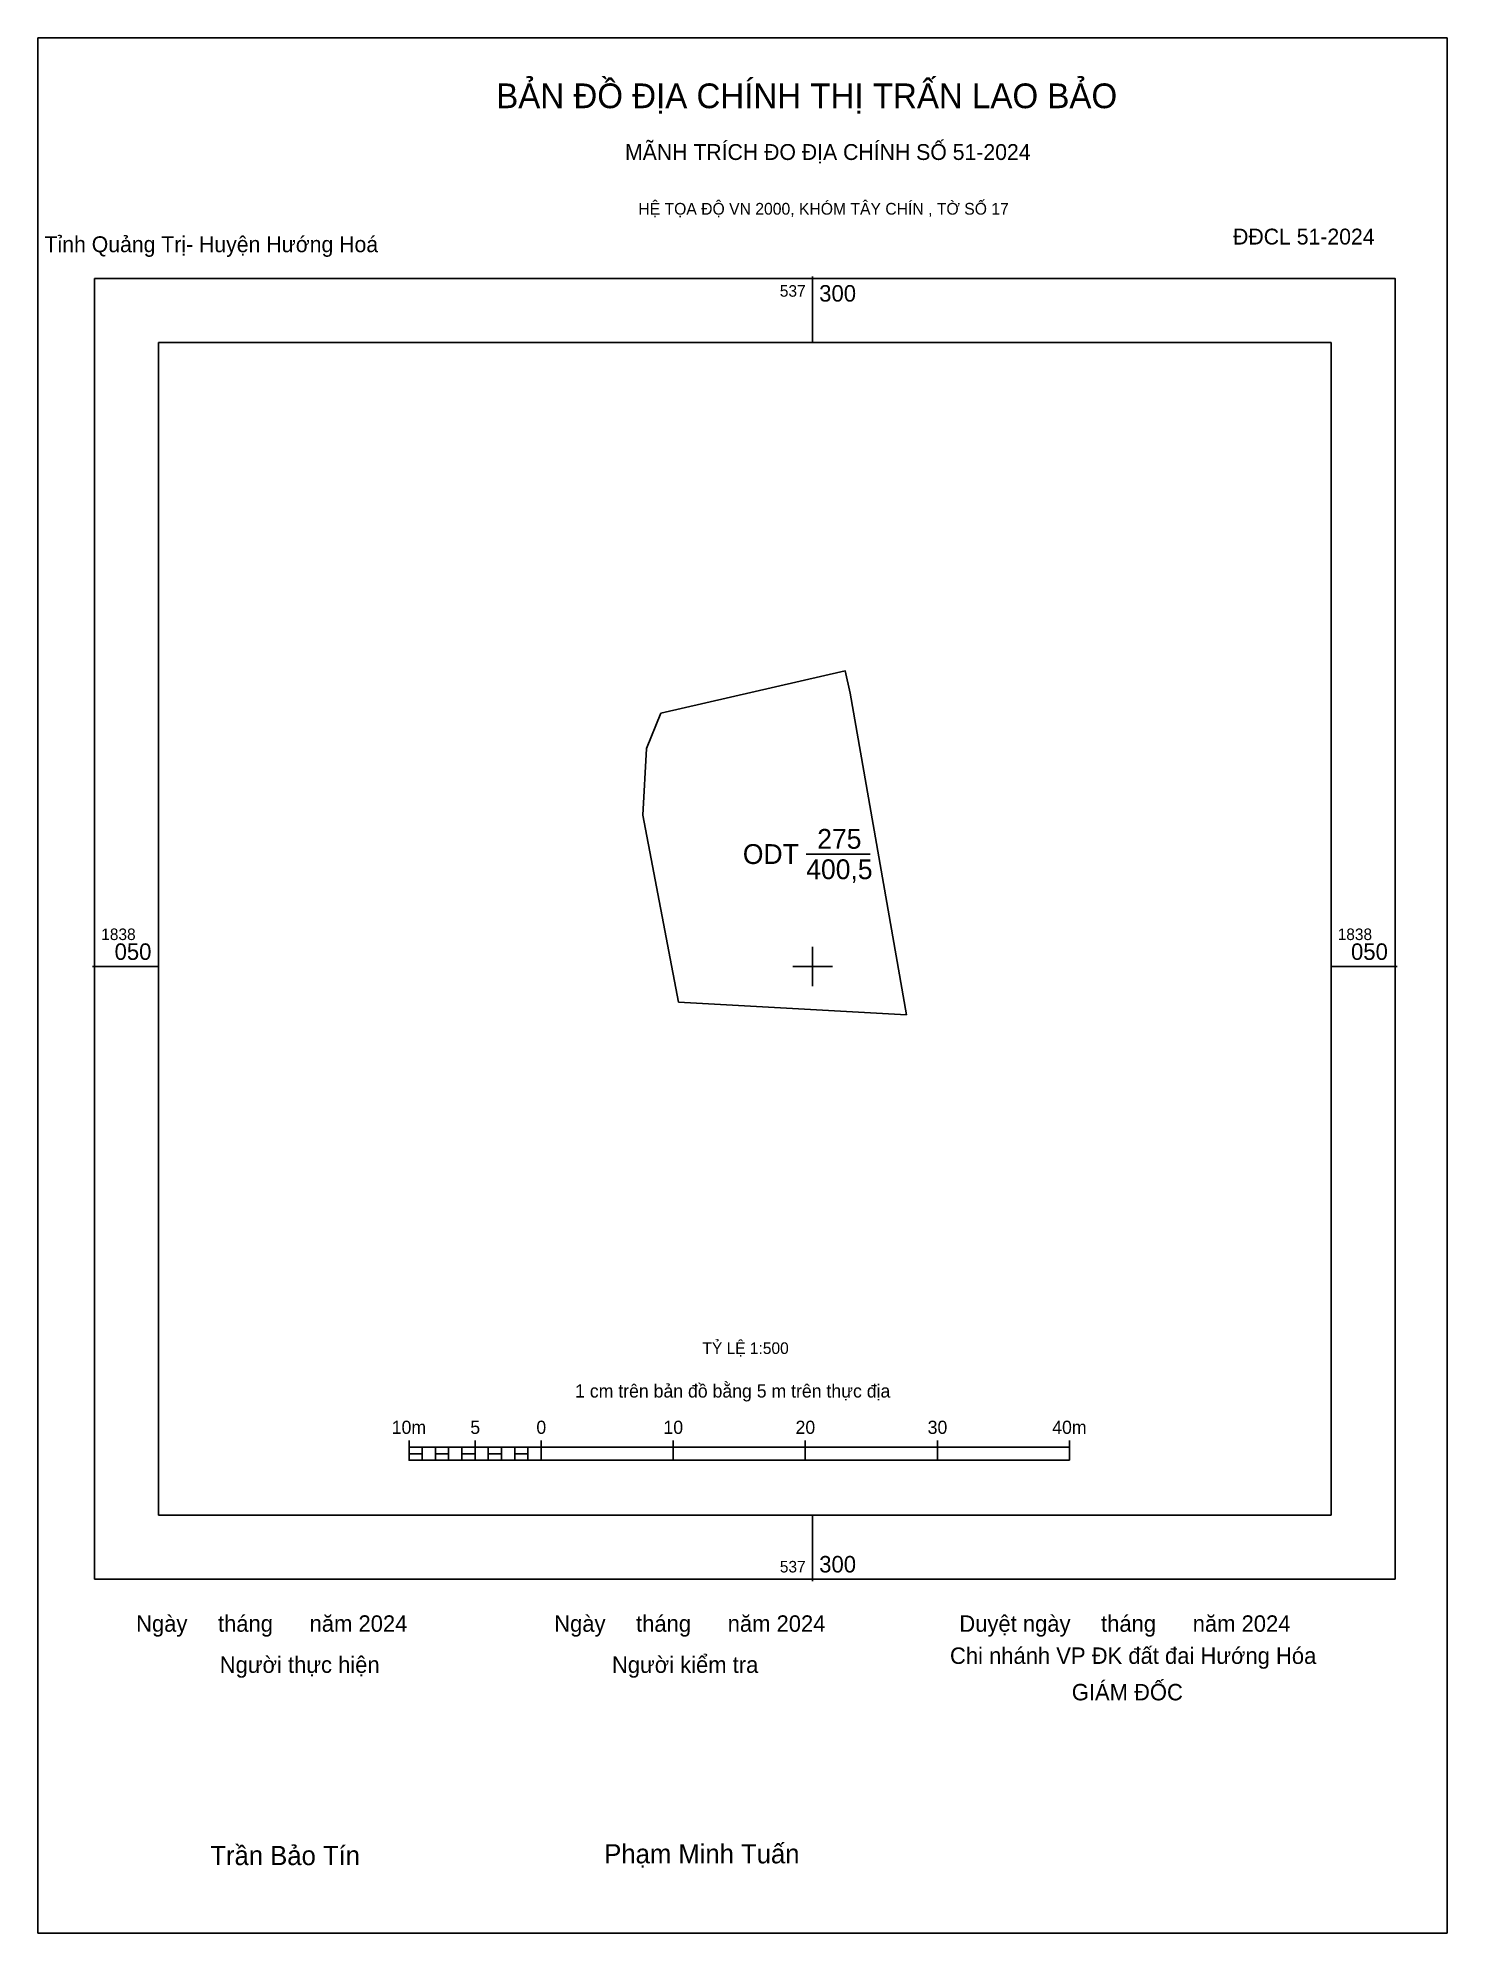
# Model space of a CAD drawing. Extents: x 537241 to 537348, y 1837977 to 1838120.
import ezdxf

# ---------------------------------------------------------------- set-up
doc = ezdxf.new("R2010")
doc.units = 0
for name, color, linetype in [('Level 10', 7, 'Continuous'), ('Level 13', 7, 'Continuous'), ('Level 15', 7, 'Continuous'), ('Level 6', 7, 'Continuous'), ('Level 62', 7, 'Continuous'), ('Level 63', 7, 'Continuous'), ('Level 9', 7, 'Continuous')]:
    doc.layers.add(name, color=color, linetype=linetype)

msp = doc.modelspace()

# ---------------------------------------------------------------- linework, layer by layer
at = {"layer": 'Level 10'}
msp.add_line((537299.52, 1838058.51), (537304.36, 1838058.51), dxfattribs=at)
msp.add_lwpolyline([(537288.52, 1838069.18), (537302.47, 1838072.37), (537302.85, 1838070.68), (537307.1, 1838046.35), (537289.85, 1838047.3), (537287.14, 1838061.46), (537287.42, 1838066.5)], close=True, dxfattribs=at)
at = {"layer": 'Level 15'}
msp.add_lwpolyline([(537241.35, 1838120.29), (537348.03, 1838120.29), (537348.03, 1837976.83), (537241.35, 1837976.83)], close=True, dxfattribs=at)
at = {"layer": 'Level 62'}
msp.add_lwpolyline([(537250.49, 1838097.23), (537339.25, 1838097.23), (537339.25, 1838008.48), (537250.49, 1838008.48)], close=True, dxfattribs=at)
at = {"layer": 'Level 63'}
for p, q in [((537300, 1838102.23), (537300, 1838097.23)), ((537300, 1838051.5), (537300, 1838048.5)), ((537245.49, 1838050), (537250.49, 1838050)), ((537298.5, 1838050), (537301.5, 1838050)), ((537339.25, 1838050), (537344.25, 1838050)), ((537269.45, 1838014.12), (537269.45, 1838012.62)), ((537269.45, 1838013.62), (537319.45, 1838013.62)), ((537270.45, 1838013.62), (537270.45, 1838012.62)), ((537271.45, 1838013.62), (537271.45, 1838012.62)), ((537272.45, 1838013.62), (537272.45, 1838012.62)), ((537273.45, 1838013.62), (537273.45, 1838012.62)), ((537274.45, 1838014.12), (537274.45, 1838012.62)), ((537274.45, 1838013.62), (537274.45, 1838012.62)), ((537275.45, 1838013.62), (537275.45, 1838012.62)), ((537276.45, 1838013.62), (537276.45, 1838012.62)), ((537277.45, 1838013.62), (537277.45, 1838012.62)), ((537278.45, 1838013.62), (537278.45, 1838012.62)), ((537279.45, 1838014.12), (537279.45, 1838012.62)), ((537279.45, 1838013.62), (537279.45, 1838012.62)), ((537289.45, 1838014.12), (537289.45, 1838012.62)), ((537299.45, 1838014.12), (537299.45, 1838012.62)), ((537309.45, 1838014.12), (537309.45, 1838012.62)), ((537319.45, 1838014.12), (537319.45, 1838012.62)), ((537269.45, 1838012.62), (537319.45, 1838012.62)), ((537300, 1838008.48), (537300, 1838003.48))]:
    msp.add_line(p, q, dxfattribs=at)
for points in [[(537245.65, 1838102.08), (537344.09, 1838102.08), (537344.09, 1838003.63), (537245.65, 1838003.63)], [(537269.45, 1838013.12), (537270.45, 1838013.12), (537270.45, 1838012.62), (537269.45, 1838012.62)], [(537269.45, 1838013.12), (537270.45, 1838013.12), (537270.45, 1838012.62), (537269.45, 1838012.62)], [(537271.45, 1838013.12), (537272.45, 1838013.12), (537272.45, 1838012.62), (537271.45, 1838012.62)], [(537273.45, 1838013.12), (537274.45, 1838013.12), (537274.45, 1838012.62), (537273.45, 1838012.62)], [(537275.45, 1838013.12), (537276.45, 1838013.12), (537276.45, 1838012.62), (537275.45, 1838012.62)], [(537277.45, 1838013.12), (537278.45, 1838013.12), (537278.45, 1838012.62), (537277.45, 1838012.62)]]:
    msp.add_lwpolyline(points, close=True, dxfattribs=at)

# ---------------------------------------------------------------- texts
at = {"layer": 'Level 13'}
for s, p in [('275', (537300.35, 1838058.91)), ('ODT', (537294.72, 1838057.76)), ('400,5', (537299.52, 1838056.61))]:
    msp.add_text(s, height=1.5, dxfattribs=at).set_placement(p)
at = {"layer": 'Level 6'}
msp.add_text('TỶ LỆ 1:500', height=0.879, dxfattribs=at).set_placement((537291.66, 1838020.67))
at = {"layer": 'Level 63'}
for s, height, p in [('BẢN ĐỒ ĐỊA CHÍNH THỊ TRẤN LAO BẢO', 1.8718, (537276.05, 1838114.97)), ('MÃNH TRÍCH ĐO ĐỊA CHÍNH SỐ 51-2024', 1.2011, (537285.8, 1838111.05)), ('HỆ TỌA ĐỘ VN 2000, KHÓM TÂY CHÍN , TỜ SỐ 17', 0.8891, (537286.81, 1838106.91)), ('537', 0.875, (537297.52, 1838100.7)), ('300', 1.25, (537300.5, 1838100.33)), ('1838', 0.875, (537246.15, 1838052)), ('050', 1.25, (537247.16, 1838050.5)), ('1838', 0.875, (537339.75, 1838052)), ('050', 1.25, (537340.76, 1838050.5)), ('1 cm trên bản đồ bằng 5 m trên thực địa', 1, (537282.02, 1838017.37)), ('10m', 1, (537268.14, 1838014.62)), ('5', 1, (537274.09, 1838014.62)), ('0', 1, (537279.09, 1838014.62)), ('10', 1, (537288.71, 1838014.62)), ('20', 1, (537298.71, 1838014.62)), ('30', 1, (537308.71, 1838014.62)), ('40m', 1, (537318.14, 1838014.62)), ('537', 0.875, (537297.52, 1838004.13)), ('300', 1.25, (537300.5, 1838004.13)), ('Ngày     tháng      năm 2024', 1.2442, (537248.79, 1837999.64)), ('Ngày     tháng      năm 2024', 1.2442, (537280.44, 1837999.64)), ('Duyệt ngày     tháng      năm 2024', 1.2442, (537311.11, 1837999.64)), ('Người thực hiện', 1.2442, (537255.12, 1837996.53)), ('Người kiểm tra', 1.2442, (537284.81, 1837996.53)), ('Chi nhánh VP ĐK đất đai Hướng Hóa', 1.2442, (537310.4, 1837997.21)), ('GIÁM ĐỐC', 1.244, (537319.62, 1837994.45)), ('Trần Bảo Tín', 1.4512, (537254.41, 1837981.98)), ('Phạm Minh Tuấn', 1.4512, (537284.23, 1837982.11))]:
    msp.add_text(s, height=height, dxfattribs=at).set_placement(p)
at = {"layer": 'Level 9'}
for s, p in [('Tỉnh Quảng Trị- Huyện Hướng Hoá', (537241.86, 1838104.07)), ('ĐĐCL 51-2024', (537331.83, 1838104.65))]:
    msp.add_text(s, height=1.2011, dxfattribs=at).set_placement(p)

doc.saveas('drawing.dxf')
